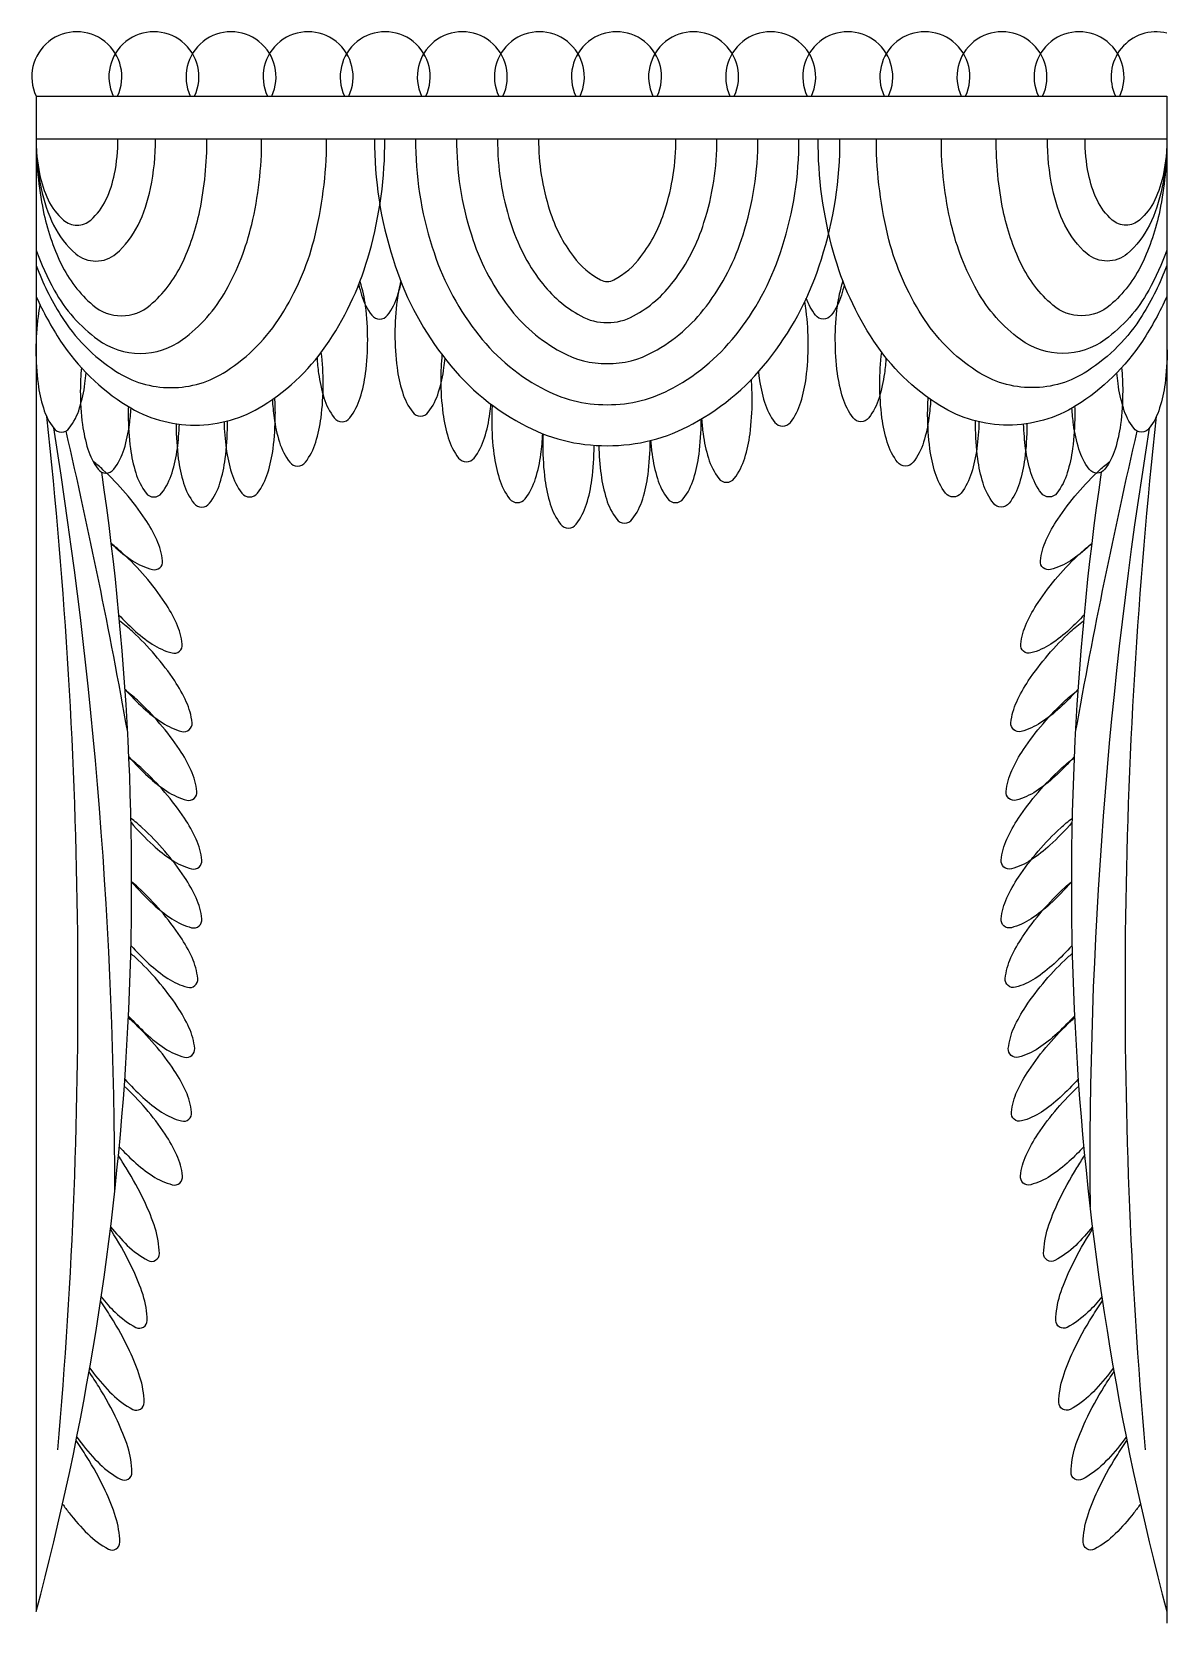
# Model space of a CAD drawing. Header units: metres. Extents: x 235 to 811, y 459 to 1267.
import ezdxf

# ---------------------------------------------------------------- set-up
doc = ezdxf.new("R2010")
doc.units = ezdxf.units.M
for name, color, linetype in [('3', 3, 'Continuous'), ('4', 4, 'Continuous'), ('7', 7, 'Continuous')]:
    doc.layers.add(name, color=color, linetype=linetype)

msp = doc.modelspace()

# ---------------------------------------------------------------- linework, layer by layer
at = {"layer": '3'}
for points in [[(237.01, 1212.86, 0.05), (238.74, 1195.09, 0.06), (243.1, 1181.87, 0.1), (250.83, 1171.64, 0.18), (257.79, 1169.03, 0.18), (264.74, 1171.64, 0.1), (272.48, 1181.87, 0.06), (276.84, 1195.09, 0.05), (278.56, 1212.86, 0.05)], [(237.01, 1212.86, 0.05), (239.53, 1187.73, 0.06), (245.9, 1168.97, 0.1), (257.12, 1154.55, 0.18), (267.35, 1150.8, 0.18), (277.57, 1154.55, 0.1), (288.79, 1168.97, 0.06), (295.16, 1187.73, 0.05), (297.68, 1212.86, 0.05)], [(237.01, 1212.86, 0.05), (240.61, 1176.47, 0.06), (249.71, 1149.34, 0.1), (265.8, 1128.42, 0.18), (280.38, 1123.02, 0.18), (294.95, 1128.42, 0.1), (311.04, 1149.34, 0.06), (320.14, 1176.47, 0.05), (323.75, 1212.86, 0.05)], [(237.01, 1156.34, 0.04), (246.24, 1135.96, 0.11), (268.41, 1110.96, 0.16), (289.86, 1103.93, 0.16), (311.31, 1110.96, 0.11), (333.48, 1135.96, 0.07), (346.48, 1169.32, 0.06), (351.55, 1212.86, 0.06)], [(237.01, 1148.53, 0.05), (249.59, 1123.18, 0.11), (277.37, 1094.96, 0.15), (305.5, 1086.57, 0.15), (333.63, 1094.96, 0.11), (361.41, 1123.18, 0.08), (378.14, 1161.65, 0.06), (384.57, 1211.55), (384.56, 1212.86, 0.08)], [(429.73, 1212.86, 0.08), (438.19, 1157.96, 0.09), (460.12, 1115.39, 0.11), (493.65, 1086.44, 0.13), (527.07, 1077.89, 0.13), (560.49, 1086.44, 0.11), (594.02, 1115.39, 0.09), (615.95, 1157.96, 0.08), (624.41, 1212.86, 0.08)], [(450.56, 1212.86, 0.08), (458.07, 1164.19, 0.09), (476.73, 1127.95, 0.11), (503.66, 1104.71, 0.13), (527.07, 1098.72, 0.13), (550.48, 1104.71, 0.11), (577.41, 1127.95, 0.09), (596.07, 1164.19, 0.08), (603.58, 1212.86, 0.08)], [(471.39, 1212.86, 0.08), (477.94, 1170.42, 0.09), (493.35, 1140.52, 0.11), (513.66, 1122.98, 0.13), (527.07, 1119.55, 0.13), (540.48, 1122.98, 0.11), (560.79, 1140.52, 0.09), (576.2, 1170.42, 0.08), (582.75, 1212.86, 0.08)], [(492.22, 1212.86, 0.08), (497.82, 1176.65, 0.09), (509.96, 1153.08, 0.11), (523.66, 1141.25, 0.13), (527.07, 1140.38, 0.13), (530.48, 1141.25, 0.11), (544.18, 1153.08, 0.09), (556.32, 1176.65, 0.08), (561.92, 1212.86, 0.08)], [(811.31, 1148.53, -0.05), (798.74, 1123.18, -0.11), (770.96, 1094.96, -0.15), (742.82, 1086.57, -0.15), (714.69, 1094.96, -0.11), (686.91, 1123.18, -0.08), (670.18, 1161.65, -0.06), (663.75, 1211.55), (663.76, 1212.86, -0.08)], [(811.31, 1156.34, -0.04), (802.09, 1135.96, -0.11), (779.91, 1110.96, -0.16), (758.46, 1103.93, -0.16), (737.02, 1110.96, -0.11), (714.84, 1135.96, -0.07), (701.84, 1169.32, -0.06), (696.77, 1212.86, -0.06)], [(811.31, 1212.86, -0.05), (807.71, 1176.47, -0.06), (798.61, 1149.34, -0.1), (782.52, 1128.42, -0.18), (767.94, 1123.02, -0.18), (753.37, 1128.42, -0.1), (737.28, 1149.34, -0.06), (728.18, 1176.47, -0.05), (724.58, 1212.86, -0.05)], [(811.31, 1212.86, -0.05), (808.79, 1187.73, -0.06), (802.43, 1168.97, -0.1), (791.2, 1154.55, -0.18), (780.98, 1150.8, -0.18), (770.75, 1154.55, -0.1), (759.53, 1168.97, -0.06), (753.16, 1187.73, -0.05), (750.64, 1212.86, -0.05)], [(811.31, 1212.86, -0.05), (809.58, 1195.09, -0.06), (805.23, 1181.87, -0.1), (797.49, 1171.64, -0.18), (790.54, 1169.03, -0.18), (783.58, 1171.64, -0.1), (775.85, 1181.87, -0.06), (771.49, 1195.09, -0.05), (769.76, 1212.86, -0.05)]]:
    msp.add_lwpolyline(points, format="xyb", dxfattribs=at)
for centre, radius, start, end in [((-2413.97, 780.98), 2672.24, 354.98, 6.25), ((3462.3, 780.98), 2672.24, 173.75, 185.02), ((-2166.37, 678.03), 2443.31, 0.01, 9.14), ((-2782.47, 363.29), 3114.63, 10.14, 13.01), ((3113.1, 691.29), 2340.9, 170.79, 180.51)]:
    msp.add_arc(centre, radius, start, end, dxfattribs=at)
at = {"layer": '4'}
for p, q in [((237.01, 1234.6), (811.31, 1234.6)), ((237.01, 1234.6), (237.01, 464.98)), ((811.31, 1234.6), (811.31, 459.11))]:
    msp.add_line(p, q, dxfattribs=at)
for points in [[(237.01, 1132.89, 0.04), (249.46, 1110.19, 0.11), (283.06, 1077.42, 0.14), (317.66, 1067.48, 0.14), (352.27, 1077.42, 0.11), (385.86, 1110.19, 0.08), (406.3, 1155.24, 0.07), (414.11, 1212.86, 0.07)], [(408.9, 1212.86, 0.08), (418.32, 1151.74, 0.09), (443.51, 1102.82, 0.11), (483.65, 1068.18, 0.13), (527.07, 1057.07, 0.13), (570.49, 1068.18, 0.11), (610.63, 1102.82, 0.09), (635.82, 1151.74, 0.08), (645.24, 1212.86, 0.08)], [(811.31, 1132.89, -0.04), (798.86, 1110.19, -0.11), (765.27, 1077.42, -0.14), (730.66, 1067.48, -0.14), (696.05, 1077.42, -0.11), (662.46, 1110.19, -0.08), (642.02, 1155.24, -0.07), (634.21, 1212.86, -0.07)]]:
    msp.add_lwpolyline(points, format="xyb", dxfattribs=at)
for centre, radius, start, end in [((3830.79, 363.29), 3114.63, 166.99, 169.86), ((-1151.49, 835.21), 1437.02, 345.07, 8.34), ((2199.82, 835.21), 1437.02, 171.66, 194.93)]:
    msp.add_arc(centre, radius, start, end, dxfattribs=at)
at = {"layer": '7'}
msp.add_line((237.01, 1212.86), (811.31, 1212.86), dxfattribs=at)
for points in [[(379.67, 1101.72, 0.02), (380.46, 1093.79, 0.04), (383.17, 1081.42, 0.09), (388.44, 1071.18, 0.24), (392.39, 1069.22, 0.24), (396.34, 1071.18, 0.09), (401.61, 1081.42, 0.04), (404.32, 1093.79, 0.03), (405.42, 1110.87, 0.03), (404.32, 1127.96, 0.04), (401.61, 1140.33), (401.51, 1140.62, 0.24)], [(400.83, 1138.86, 0.02), (402.29, 1133.49, 0.09), (407.55, 1123.26, 0.24), (411.51, 1121.29, 0.24), (415.46, 1123.26, 0.09), (420.72, 1133.49, 0.02), (422.46, 1140.11, 0.03)], [(422.25, 1140.63, 0.03), (420.3, 1130.87, 0.03), (419.2, 1113.78, 0.03)], [(668.65, 1101.72, -0.02), (667.86, 1093.79, -0.04), (665.15, 1081.42, -0.09), (659.89, 1071.18, -0.24), (655.93, 1069.22, -0.24), (651.98, 1071.18, -0.09), (646.72, 1081.42, -0.04), (644, 1093.79, -0.03), (642.9, 1110.87, -0.03), (644, 1127.96, -0.04), (646.72, 1140.33), (646.81, 1140.62, -0.24)], [(647.49, 1138.86, -0.02), (646.03, 1133.49, -0.09), (640.77, 1123.26, -0.24), (636.82, 1121.29, -0.24), (632.87, 1123.26, -0.07), (628.14, 1131.91, -0.04)], [(238.97, 1128.66, 0.02), (237.96, 1122.75, 0.03), (236.86, 1105.67, 0.03)], [(603.87, 1094.62, 0.01), (604.23, 1091.52, 0.04), (606.95, 1079.15, 0.09), (612.21, 1068.92, 0.24), (616.16, 1066.95, 0.24), (620.12, 1068.92, 0.09), (625.38, 1079.15, 0.04), (628.1, 1091.52, 0.03), (629.2, 1108.61, 0.03), (628.1, 1125.7, 0.02), (627.36, 1130.26, 0.09)], [(419.2, 1113.78, 0.03), (420.3, 1096.7, 0.04), (423.01, 1084.33, 0.09), (428.28, 1074.09, 0.24), (432.23, 1072.12, 0.24), (436.18, 1074.09, 0.09), (441.45, 1084.33, 0.04), (444.16, 1096.7, 0.01), (444.68, 1101.3, 0.03)], [(236.86, 1105.67, 0.03), (237.96, 1088.58, 0.04), (240.67, 1076.21, 0.09), (245.94, 1065.98, 0.24), (249.89, 1064.01, 0.24), (253.84, 1065.98, 0.09), (259.1, 1076.21, 0.04), (261.82, 1088.58, 0.01), (262.42, 1094.09, 0.03)], [(356.99, 1080.55, 0.02), (357.87, 1071.22, 0.04), (360.58, 1058.85, 0.09), (365.85, 1048.62, 0.24), (369.8, 1046.65, 0.24), (373.75, 1048.62, 0.09), (379.01, 1058.85, 0.04), (381.73, 1071.22, 0.03), (382.83, 1088.31, 0.03), (381.84, 1104.5, 0.04)], [(443.13, 1103.32, 0.02), (442.51, 1090.49, 0.03)], [(691.33, 1080.55, -0.02), (690.46, 1071.22, -0.04), (687.74, 1058.85, -0.09), (682.48, 1048.62, -0.24), (678.53, 1046.65, -0.24), (674.57, 1048.62, -0.09), (669.31, 1058.85, -0.04), (666.59, 1071.22, -0.03), (665.49, 1088.31, -0.03), (666.48, 1104.5, -0.04)], [(811.47, 1105.67, -0.03), (810.37, 1088.58, -0.04), (807.65, 1076.21, -0.09), (802.39, 1065.98, -0.24), (798.43, 1064.01, -0.24), (794.48, 1065.98, -0.09), (789.22, 1076.21, -0.04), (786.5, 1088.58, -0.01), (785.91, 1094.09, -0.03)], [(259.98, 1096.69, 0.02), (259.45, 1084.84, 0.03)], [(788.35, 1096.69, -0.02), (788.88, 1084.84, -0.03)], [(259.45, 1084.84, 0.03), (260.55, 1067.75, 0.04), (263.26, 1055.38, 0.09), (268.53, 1045.15, 0.24), (272.48, 1043.18, 0.24), (276.43, 1045.15, 0.09), (281.7, 1055.38, 0.04), (284.41, 1067.75, 0.02), (285.23, 1076.12, 0.03)], [(442.51, 1090.49, 0.03), (443.62, 1073.41, 0.04), (446.33, 1061.04, 0.09), (451.59, 1050.8, 0.24), (455.55, 1048.84, 0.24), (459.5, 1050.8, 0.09), (464.76, 1061.04, 0.04), (467.48, 1073.41, 0.01), (468.02, 1078.3, 0.03)], [(574.97, 1070.75, 0.01), (575.74, 1063.06, 0.04), (578.45, 1050.69, 0.09), (583.72, 1040.45, 0.24), (587.67, 1038.49, 0.24), (591.62, 1040.45, 0.09), (596.88, 1050.69, 0.04), (599.6, 1063.06, 0.03), (600.7, 1080.14, 0.02), (600.28, 1090.78, 0.04)], [(788.88, 1084.84, -0.03), (787.77, 1067.75, -0.04), (785.06, 1055.38, -0.09), (779.8, 1045.15, -0.24), (775.84, 1043.18, -0.24), (771.89, 1045.15, -0.09), (766.63, 1055.38, -0.04), (763.91, 1067.75, -0.02), (763.1, 1076.12, -0.03)], [(283.84, 1076.94, 0.01), (283.78, 1072.69, 0.03)], [(332.48, 1069.19, 0.03), (333.54, 1055.6, 0.04), (336.25, 1043.23, 0.09), (341.52, 1033, 0.24), (345.47, 1031.03, 0.24), (349.42, 1033, 0.09), (354.68, 1043.23, 0.04), (357.4, 1055.6, 0.03), (358.5, 1072.69, 0.02), (358.22, 1081.42, 0.04)], [(468.66, 1077.81, 0.02), (468.42, 1069.79, 0.03)], [(715.84, 1069.19, -0.03), (714.79, 1055.6, -0.04), (712.07, 1043.23, -0.09), (706.81, 1033, -0.24), (702.85, 1031.03, -0.24), (698.9, 1033, -0.09), (693.64, 1043.23, -0.04), (690.92, 1055.6, -0.03), (689.82, 1072.69, -0.02), (690.11, 1081.42, -0.04)], [(764.48, 1076.94, -0.01), (764.55, 1072.69, -0.03)], [(283.78, 1072.69, 0.03), (284.88, 1055.6, 0.04), (287.59, 1043.23, 0.09), (292.86, 1033, 0.24), (296.81, 1031.03, 0.24), (300.76, 1033, 0.09), (306.03, 1043.23, 0.04), (308.74, 1055.6, 0.02), (309.76, 1067.96, 0.03)], [(308.11, 1067.48, 0.03), (309.21, 1050.39, 0.04), (311.92, 1038.02, 0.09), (317.19, 1027.79, 0.24), (321.14, 1025.82, 0.24), (325.09, 1027.79, 0.09), (330.36, 1038.02, 0.04), (333.07, 1050.39, 0.03), (334.17, 1067.48), (334.16, 1069.6, 0.04)], [(308.11, 1068.18), (308.11, 1067.48, 0.03)], [(468.42, 1069.79, 0.03), (469.52, 1052.71, 0.04), (472.24, 1040.34, 0.09), (477.5, 1030.1, 0.24), (481.45, 1028.14, 0.24), (485.4, 1030.1, 0.09), (490.67, 1040.34, 0.04), (493.38, 1052.71, 0.02), (494.32, 1063.2, 0.03)], [(549.11, 1059.79, 0.01), (549.83, 1052.71, 0.04), (552.55, 1040.34, 0.09), (557.81, 1030.1, 0.24), (561.76, 1028.14, 0.24), (565.71, 1030.1, 0.09), (570.98, 1040.34, 0.04), (573.69, 1052.71, 0.03), (574.8, 1069.79), (574.79, 1070.64, 0.04)], [(740.22, 1067.48, -0.03), (739.11, 1050.39, -0.04), (736.4, 1038.02, -0.09), (731.14, 1027.79, -0.24), (727.18, 1025.82, -0.24), (723.23, 1027.79, -0.09), (717.97, 1038.02, -0.04), (715.25, 1050.39, -0.03), (714.15, 1067.48), (714.17, 1069.6, -0.04)], [(764.55, 1072.69, -0.03), (763.44, 1055.6, -0.04), (760.73, 1043.23, -0.09), (755.47, 1033, -0.24), (751.51, 1031.03, -0.24), (747.56, 1033, -0.09), (742.3, 1043.23, -0.04), (739.58, 1055.6, -0.02), (738.56, 1067.96, -0.03)], [(740.22, 1068.18), (740.22, 1067.48, -0.03)], [(494.47, 1063.15, 0.01), (494.33, 1056.86, 0.03)], [(522.84, 1057.16, 0.03), (523.92, 1042.36, 0.04), (526.64, 1029.99, 0.09), (531.9, 1019.75, 0.24), (535.86, 1017.79, 0.24), (539.81, 1019.75, 0.09), (545.07, 1029.99, 0.04), (547.79, 1042.36, 0.03), (548.89, 1059.44), (548.89, 1059.74, 0.04)], [(494.33, 1056.86, 0.03), (495.43, 1039.77, 0.04), (498.14, 1027.4, 0.09), (503.41, 1017.17, 0.24), (507.36, 1015.2, 0.24), (511.31, 1017.17, 0.09), (516.57, 1027.4, 0.04), (519.29, 1039.77, 0.03), (520.39, 1056.86), (520.39, 1057.31, 0.04)], [(275.18, 1007.3), (276.43, 1006.13, 0.04), (285.98, 998.65, 0.08), (296.05, 994.15, 0.25), (299.8, 995.01, 0.25), (301.23, 998.59, 0.08), (298.33, 1009.22, 0.04), (292.41, 1019.81, 0.03), (282.43, 1032.97, 0.03), (270.97, 1044.85, 0.02), (265.97, 1049.08, 0.08)], [(773.14, 1007.3), (771.89, 1006.13, -0.04), (762.34, 998.65, -0.08), (752.28, 994.15, -0.25), (748.52, 995.01, -0.25), (747.09, 998.59, -0.08), (749.99, 1009.22, -0.04), (755.91, 1019.81, -0.03), (765.89, 1032.97, -0.03), (777.35, 1044.85, -0.02), (782.36, 1049.08, -0.08)], [(279.09, 971.05, 0.02), (286.41, 963.78, 0.04), (295.96, 956.3, 0.08), (306.02, 951.8, 0.25), (309.78, 952.66, 0.25), (311.2, 956.24, 0.08), (308.31, 966.87, 0.04), (302.39, 977.46, 0.03), (292.41, 990.62, 0.03), (280.95, 1002.5, 0.02), (275.18, 1007.31, 0.08)], [(769.23, 971.05, -0.02), (761.91, 963.78, -0.04), (752.36, 956.3, -0.08), (742.3, 951.8, -0.25), (738.55, 952.66, -0.25), (737.12, 956.24, -0.08), (740.02, 966.87, -0.04), (745.93, 977.46, -0.03), (755.91, 990.62, -0.03), (767.37, 1002.5, -0.02), (773.14, 1007.31, -0.08)], [(282.17, 933.26, 0.02), (291.4, 923.92, 0.04), (300.95, 916.44, 0.08), (311.01, 911.94, 0.25), (314.76, 912.8, 0.25), (316.19, 916.38, 0.08), (313.29, 927.01, 0.04), (307.38, 937.6, 0.03), (297.4, 950.76, 0.03), (285.94, 962.65, 0.03), (279.37, 968.05, 0.08)], [(766.15, 933.26, -0.02), (756.92, 923.92, -0.04), (747.37, 916.44, -0.08), (737.31, 911.94, -0.25), (733.56, 912.8, -0.25), (732.13, 916.38, -0.08), (735.03, 927.01, -0.04), (740.95, 937.6, -0.03), (750.93, 950.76, -0.03), (762.39, 962.65, -0.03), (768.95, 968.05, -0.08)], [(284.11, 899.01, 0.02), (293.89, 889.05, 0.04), (303.44, 881.57, 0.08), (313.5, 877.07, 0.25), (317.26, 877.93, 0.25), (318.69, 881.5, 0.08), (315.79, 892.14, 0.04), (309.87, 902.72, 0.03), (299.89, 915.88, 0.03), (288.43, 927.77, 0.03), (282.2, 932.92, 0.08)], [(764.22, 899.01, -0.02), (754.43, 889.05, -0.04), (744.88, 881.57, -0.08), (734.82, 877.07, -0.25), (731.06, 877.93, -0.25), (729.64, 881.5, -0.08), (732.54, 892.14, -0.04), (738.45, 902.72, -0.03), (748.43, 915.88, -0.03), (759.89, 927.77, -0.03), (766.13, 932.92, -0.08)], [(285.2, 865.74, 0.03), (296.39, 854.17, 0.04), (305.94, 846.69, 0.08), (316, 842.19, 0.25), (319.75, 843.05, 0.25), (321.18, 846.63, 0.08), (318.28, 857.26, 0.04), (312.37, 867.85, 0.03), (302.39, 881, 0.03), (290.92, 892.89, 0.03), (284.13, 898.46, 0.08)], [(763.12, 865.74, -0.03), (751.94, 854.17, -0.04), (742.39, 846.69, -0.08), (732.33, 842.19, -0.25), (728.57, 843.05, -0.25), (727.14, 846.63, -0.08), (730.04, 857.26, -0.04), (735.96, 867.85, -0.03), (745.94, 881, -0.03), (757.4, 892.89, -0.03), (764.19, 898.46, -0.08)], [(285.52, 835.47, 0.03), (296.39, 824.28, 0.04), (305.94, 816.8, 0.08), (316, 812.3, 0.25), (319.75, 813.16, 0.25), (321.18, 816.73, 0.08), (318.28, 827.37, 0.04), (312.37, 837.95, 0.03), (302.39, 851.11, 0.03), (290.92, 863, 0.02), (285.15, 867.81, 0.08)], [(762.8, 835.47, -0.03), (751.94, 824.28, -0.04), (742.39, 816.8, -0.08), (732.33, 812.3, -0.25), (728.57, 813.16, -0.25), (727.14, 816.73, -0.08), (730.04, 827.37, -0.04), (735.96, 837.95, -0.03), (745.94, 851.11, -0.03), (757.4, 863, -0.02), (763.17, 867.81, -0.08)], [(285.17, 803.24, 0.02), (294.29, 794.02, 0.04), (303.84, 786.54, 0.08), (313.9, 782.04, 0.25), (317.65, 782.9, 0.25), (319.08, 786.48, 0.08), (316.18, 797.11, 0.04), (310.27, 807.7, 0.03), (300.29, 820.85, 0.03), (288.82, 832.74, 0.01), (285.52, 835.61, 0.08)], [(763.16, 803.24, -0.02), (754.04, 794.02, -0.04), (744.49, 786.54, -0.08), (734.42, 782.04, -0.25), (730.67, 782.9, -0.25), (729.24, 786.48, -0.08), (732.14, 797.11, -0.04), (738.06, 807.7, -0.03), (748.04, 820.85, -0.03), (759.5, 832.74, -0.01), (762.8, 835.61, -0.08)], [(283.92, 767.42, 0.02), (292.74, 758.53, 0.04), (302.29, 751.06, 0.08), (312.35, 746.55, 0.25), (316.11, 747.41, 0.25), (317.54, 750.99, 0.08), (314.64, 761.63, 0.04), (308.72, 772.21, 0.03), (298.74, 785.37, 0.03), (287.28, 797.26, 0.01), (285.07, 799.21, 0.08)], [(764.4, 767.42, -0.02), (755.58, 758.53, -0.04), (746.03, 751.06, -0.08), (735.97, 746.55, -0.25), (732.21, 747.41, -0.25), (730.79, 750.99, -0.08), (733.69, 761.63, -0.04), (739.6, 772.21, -0.03), (749.58, 785.37, -0.03), (761.04, 797.26, -0.01), (763.25, 799.21, -0.08)], [(282.05, 735.38, 0.02), (291.2, 726.13, 0.04), (300.75, 718.65, 0.08), (310.81, 714.15, 0.25), (314.56, 715.01, 0.25), (315.99, 718.59, 0.08), (313.09, 729.22, 0.04), (307.18, 739.81, 0.03), (297.2, 752.97, 0.03), (285.74, 764.86, 0.01), (283.88, 766.51, 0.08)], [(766.27, 735.38, -0.02), (757.12, 726.13, -0.04), (747.58, 718.65, -0.08), (737.51, 714.15, -0.25), (733.76, 715.01, -0.25), (732.33, 718.59, -0.08), (735.23, 729.22, -0.04), (741.15, 739.81, -0.03), (751.13, 752.97, -0.03), (762.59, 764.86, -0.01), (764.44, 766.51, -0.08)], [(279.24, 701, 0.02), (286.56, 693.73, 0.04), (296.11, 686.25, 0.08), (306.17, 681.75, 0.25), (309.93, 682.61, 0.25), (311.36, 686.19, 0.08), (308.46, 696.82, 0.04), (302.54, 707.41, 0.03), (292.56, 720.57, 0.03), (281.8, 731.81, 0.04)], [(769.08, 701, -0.02), (761.76, 693.73, -0.04), (752.21, 686.25, -0.08), (742.15, 681.75, -0.25), (738.39, 682.61, -0.25), (736.97, 686.19, -0.08), (739.86, 696.82, -0.04), (745.78, 707.41, -0.03), (755.76, 720.57, -0.03), (766.53, 731.81, -0.04)], [(274.85, 660.39, 0.03), (283.29, 650.98, 0.07), (293.84, 643.28, 0.26), (297.72, 643.41, 0.26), (299.59, 646.81, 0.07), (297.49, 659.71, 0.03), (292.17, 673.03, 0.03), (282.71, 690.33, 0.01), (278.81, 696.43, 0.03)], [(773.47, 660.39, -0.03), (765.04, 650.98, -0.07), (754.48, 643.28, -0.26), (750.6, 643.41, -0.26), (748.73, 646.81, -0.07), (750.84, 659.71, -0.03), (756.15, 673.03, -0.03), (765.61, 690.33, -0.01), (769.52, 696.43, -0.03)], [(270.03, 624.76, 0.03), (277.11, 617.04, 0.07), (287.66, 609.33, 0.26), (291.54, 609.47, 0.26), (293.42, 612.87, 0.07), (291.31, 625.77, 0.03), (285.99, 639.09, 0.03), (276.54, 656.39), (274.71, 659.29, 0.03)], [(778.29, 624.76, -0.03), (771.22, 617.04, -0.07), (760.66, 609.33, -0.26), (756.78, 609.47, -0.26), (754.91, 612.87, -0.07), (757.02, 625.77, -0.03), (762.33, 639.09, -0.03), (771.79, 656.39), (773.61, 659.29, -0.03)], [(264.21, 588.62), (266.08, 586.14, 0.03), (275.56, 575.38, 0.07), (286.12, 567.67, 0.26), (290, 567.81, 0.26), (291.87, 571.21, 0.07), (289.76, 584.11, 0.03), (284.45, 597.43, 0.03), (274.99, 614.73, 0.01), (269.74, 622.82, 0.03)], [(784.12, 588.62), (782.25, 586.14, -0.03), (772.76, 575.38, -0.07), (762.21, 567.67, -0.26), (758.32, 567.81, -0.26), (756.45, 571.21, -0.07), (758.56, 584.11, -0.03), (763.87, 597.43, -0.03), (773.33, 614.73, -0.01), (778.58, 622.82, -0.03)], [(257.66, 553.63), (259.9, 550.65, 0.03), (269.38, 539.89, 0.07), (279.94, 532.19, 0.26), (283.82, 532.32, 0.26), (285.69, 535.72, 0.07), (283.58, 548.62, 0.03), (278.27, 561.94, 0.03), (268.81, 579.24, 0.01), (263.9, 586.84, 0.03)], [(790.66, 553.63), (788.43, 550.65, -0.03), (778.94, 539.89, -0.07), (768.39, 532.19, -0.26), (764.5, 532.32, -0.26), (762.63, 535.72, -0.07), (764.74, 548.62, -0.03), (770.05, 561.94, -0.03), (779.51, 579.24, -0.01), (784.43, 586.84, -0.03)], [(250.43, 519.59, 0.01), (253.72, 515.16, 0.03), (263.21, 504.4, 0.07), (273.76, 496.7, 0.26), (277.64, 496.83, 0.26), (279.51, 500.24, 0.07), (277.4, 513.13, 0.03), (272.09, 526.46, 0.03), (262.63, 543.76, 0.01), (257.32, 551.93, 0.03)], [(797.89, 519.59, -0.01), (794.61, 515.16, -0.03), (785.12, 504.4, -0.07), (774.56, 496.7, -0.26), (770.68, 496.83, -0.26), (768.81, 500.24, -0.07), (770.92, 513.13, -0.03), (776.23, 526.46, -0.03), (785.69, 543.76, -0.01), (791, 551.93, -0.03)]]:
    msp.add_lwpolyline(points, format="xyb", dxfattribs=at)
for centre, start in [((257.68, 1244.37), 334.69), ((296.83, 1244.37), 334.69), ((335.99, 1244.37), 334.69), ((375.15, 1244.37), 334.69), ((414.3, 1244.37), 334.69), ((453.46, 1244.37), 334.69), ((492.62, 1244.37), 334.69), ((531.78, 1244.37), 334.69), ((570.93, 1244.37), 334.69), ((610.09, 1244.37), 334.69), ((649.25, 1244.37), 334.69), ((688.4, 1244.37), 334.69), ((727.56, 1244.37), 334.69), ((766.72, 1244.37), 334.69), ((805.87, 1244.37), 76.24)]:
    msp.add_arc(centre, 22.86, start, 205.31, dxfattribs=at)

doc.saveas('drawing.dxf')
